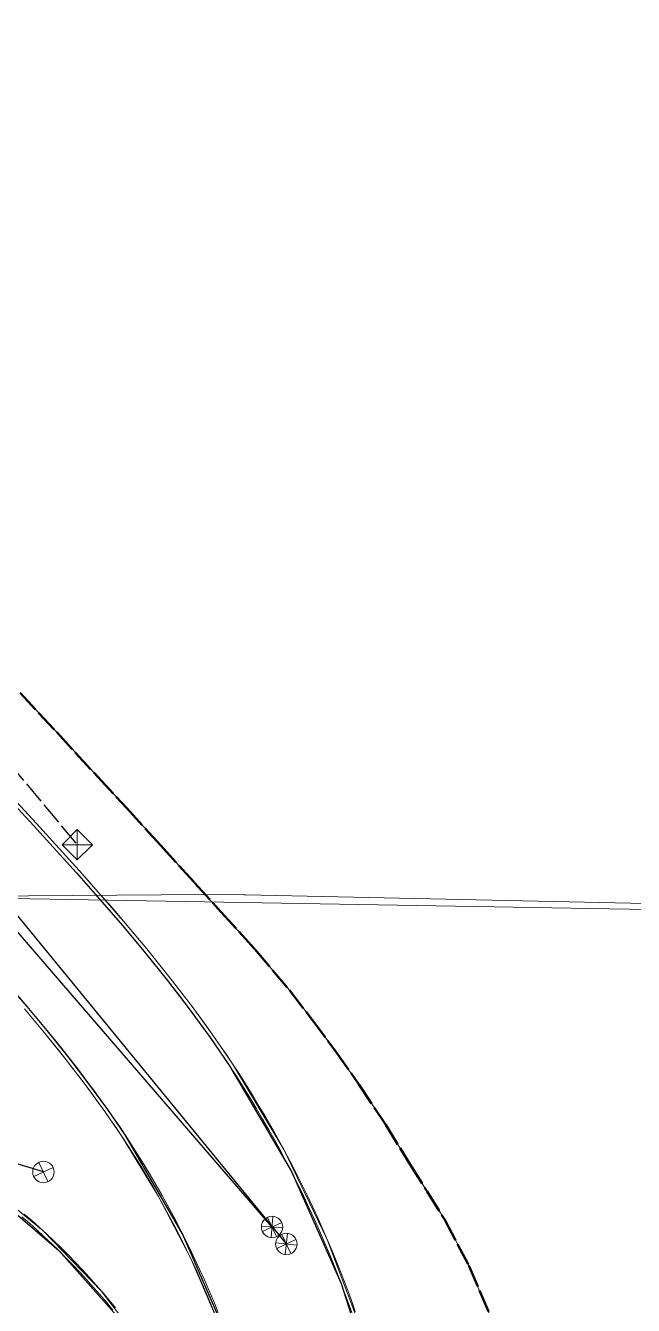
# Model space of a CAD drawing. Header units: metres. Extents: x 105014 to 106600, y 111320 to 118425.
# Drawn here: x 105423.9 to 105457.9, y 112904.5 to 112976.1 of the extents above; entities that cross this region are included whole.
import ezdxf

# ---------------------------------------------------------------- set-up
doc = ezdxf.new("R2010")
doc.units = ezdxf.units.M
doc.linetypes.add('DASHED', pattern=[1.524, 1.27, -0.254])
for name, color, linetype, lineweight in [('00-BASE-LIMITE', 7, 'DASHED', 50), ('00-BASE-UE', 42, 'DASHED', 25), ('10-PAV-CALZADA-MIXTA', 8, 'CONTINUOUS', 30), ('10-PAV-SARDINEL', 252, 'CONTINUOUS', 13), ('20-EP-ZONA-VERDE', 84, 'CONTINUOUS', 13), ('30-RED-ENEL-NODOS', 11, 'CONTINUOUS', 13), ('30-RED-ENEL-PROY', 1, 'DASHED', 25), ('35-RH-PLUV-COLECTOR', 96, 'CONTINUOUS', 30), ('35-RH-PLUV-NODOS', 94, 'CONTINUOUS', 13), ('60-PREDIAL-LOTE', 42, 'CONTINUOUS', 13)]:
    doc.layers.add(name, color=color, linetype=linetype, lineweight=lineweight)

# ---------------------------------------------------------------- blocks, each defined once
blk = doc.blocks.new('CAJA_ENEL')
for p, q in [((-0.6, -0.6), (0.6, 0.6)), ((-0.6, 0.6), (0.6, -0.6))]:
    blk.add_line(p, q)
blk.add_lwpolyline([(-0.6, -0.6), (0.6, -0.6), (0.6, 0.6), (-0.6, 0.6)], close=True)
blk = doc.blocks.new('POZO_PLUV')
for p, q in [((-0.42, -0.42), (0.42, 0.42)), ((-0.42, 0.42), (0.42, -0.42))]:
    blk.add_line(p, q)
blk.add_circle((0, 0), 0.6)

msp = doc.modelspace()

# ---------------------------------------------------------------- linework, layer by layer
at = {"layer": '00-BASE-LIMITE'}
msp.add_lwpolyline([(105423.5719, 112938.7367), (105425.6171, 112936.5197), (105427.9129, 112934.0309), (105429.5361, 112932.2715), (105431.4155, 112930.2013), (105433.3177, 112928.1063), (105434.7941, 112926.4801), (105436.6969, 112924.3841), (105438.6197, 112922.0853), (105439.8633, 112920.4881), (105441.1959, 112918.6887), (105442.5189, 112916.8027), (105444.0041, 112914.5539), (105445.3689, 112912.3453), (105446.3197, 112910.8239), (105447.3113, 112909.2343), (105448.6585, 112906.6887), (105449.8305, 112903.9085)], dxfattribs=at)
at = {"layer": '00-BASE-UE'}
msp.add_lwpolyline([(105423.5719, 112938.7367), (105425.6171, 112936.5197), (105427.9129, 112934.0309), (105429.5361, 112932.2715), (105431.4155, 112930.2013), (105433.3177, 112928.1063), (105434.7941, 112926.4801), (105436.6969, 112924.3841), (105438.6197, 112922.0853), (105439.8633, 112920.4881), (105441.1959, 112918.6887), (105442.5189, 112916.8027), (105444.0041, 112914.5539), (105445.3689, 112912.3453), (105446.3197, 112910.8239), (105447.3113, 112909.2343), (105448.6585, 112906.6887), (105449.8305, 112903.9085)], dxfattribs=at)
at = {"layer": '10-PAV-CALZADA-MIXTA'}
for points in [[(105422.5241, 112933.2443), (105424.3315, 112931.2837), (105425.2321, 112930.3005), (105426.7225, 112928.6521), (105427.9019, 112927.3219), (105429.2965, 112925.7075), (105430.4939, 112924.2755), (105431.8065, 112922.6425), (105432.9659, 112921.1313), (105434.1855, 112919.4537), (105435.2723, 112917.8639), (105438.7352, 112911.9429), (105441.5228, 112905.6756), (105443.6011, 112899.1388)], [(105435.2072, 112902.5786), (105432.6542, 112908.4583), (105429.4345, 112914.0011), (105428.4667, 112915.4169), (105427.3621, 112916.9363), (105426.3035, 112918.3161), (105425.0853, 112919.8317), (105423.9651, 112921.1715), (105422.6393, 112922.7059)], [(105369.0599, 112903.6479), (105369.3571, 112904.8617), (105369.6623, 112906.0751), (105369.8857, 112906.9409), (105371.1742, 112908.2049), (105374.6501, 112911.1055), (105378.4361, 112913.5879), (105382.482, 112915.6192), (105386.7343, 112917.1727), (105391.3011, 112918.2569), (105395.9645, 112918.79), (105400.6582, 112918.7643), (105404.9749, 112918.2421), (105409.2077, 112917.2471), (105413.3049, 112915.7915), (105417.2167, 112913.8929), (105417.2243, 112913.8887), (105421.6946, 112910.9931), (105425.7331, 112907.5206), (105429.266, 112903.5348)]]:
    msp.add_lwpolyline(points, dxfattribs=at)
at = {"layer": '10-PAV-SARDINEL'}
for points in [[(105422.6711, 112933.38), (105424.4788, 112931.4191), (105425.3799, 112930.4353), (105426.1274, 112929.6121), (105426.8715, 112928.7856), (105427.4637, 112928.1213), (105428.0523, 112927.4538), (105428.5205, 112926.9172), (105428.986, 112926.3783), (105429.4489, 112925.8371), (105429.8515, 112925.3611), (105430.2513, 112924.883), (105430.6485, 112924.4024), (105431.0908, 112923.8602), (105431.5293, 112923.3147), (105431.9638, 112922.7661), (105432.3551, 112922.2642), (105432.7426, 112921.7592), (105433.1261, 112921.2511), (105433.5389, 112920.6943), (105433.9465, 112920.1336), (105434.349, 112919.569), (105434.7176, 112919.0411), (105435.0811, 112918.5095), (105435.4391, 112917.9742), (105435.8247, 112917.3844), (105436.2035, 112916.7901), (105436.5756, 112916.1916), (105436.9409, 112915.5889), (105437.2995, 112914.9818), (105437.6509, 112914.3713), (105437.9955, 112913.7565), (105438.3331, 112913.1379), (105438.6637, 112912.5155), (105438.9872, 112911.8894), (105439.3036, 112911.2596), (105439.6128, 112910.6264), (105439.9149, 112909.9896), (105440.2097, 112909.3495), (105440.4972, 112908.7061), (105440.7775, 112908.0594), (105441.0504, 112907.4097), (105441.3158, 112906.7568), (105441.5739, 112906.101), (105441.8246, 112905.4424), (105442.0677, 112904.781), (105442.3034, 112904.1167)], [(105442.1145, 112904.0509), (105441.8796, 112904.7129), (105441.6372, 112905.3723), (105441.3874, 112906.0288), (105441.1301, 112906.6825), (105440.8655, 112907.3332), (105440.5935, 112907.9809), (105440.3142, 112908.6255), (105440.0275, 112909.2668), (105439.7337, 112909.9049), (105439.4326, 112910.5396), (105439.1244, 112911.1708), (105438.809, 112911.7986), (105438.4865, 112912.4227), (105438.157, 112913.0431), (105437.8205, 112913.6597), (105437.477, 112914.2725), (105437.1266, 112914.8813), (105436.7693, 112915.4862), (105436.4052, 112916.0869), (105436.0343, 112916.6835), (105435.6566, 112917.2759), (105435.2723, 112917.8639), (105434.9154, 112918.3975), (105434.5531, 112918.9274), (105434.1855, 112919.4537), (105433.7842, 112920.0167), (105433.3776, 112920.5759), (105432.9659, 112921.1313), (105432.5834, 112921.6381), (105432.1969, 112922.1418), (105431.8065, 112922.6425), (105431.3729, 112923.19), (105430.9353, 112923.7343), (105430.4939, 112924.2755), (105430.0975, 112924.7551), (105429.6984, 112925.2325), (105429.2965, 112925.7075), (105428.8343, 112926.248), (105428.3695, 112926.7861), (105427.9019, 112927.3219), (105427.314, 112927.9886), (105426.7225, 112928.6521), (105425.9791, 112929.4779), (105425.2321, 112930.3005), (105424.3315, 112931.2837), (105422.5241, 112933.2443)], [(105423.3051, 112921.9412), (105423.9651, 112921.1715), (105424.5281, 112920.504), (105425.0853, 112919.8317), (105425.495, 112919.3294), (105425.9011, 112918.8242), (105426.3035, 112918.3161), (105426.66, 112917.859), (105427.0129, 112917.399), (105427.3621, 112916.9363), (105427.735, 112916.4333), (105428.1032, 112915.9268), (105428.4667, 112915.4169), (105428.794, 112914.9482), (105429.1166, 112914.4763), (105429.4345, 112914.0011), (105429.7963, 112913.4471), (105430.1515, 112912.8887), (105430.4999, 112912.3261), (105430.8415, 112911.7594), (105431.1762, 112911.1886), (105431.5041, 112910.6138), (105431.825, 112910.0351), (105432.139, 112909.4526), (105432.4459, 112908.8663), (105432.7457, 112908.2764), (105433.0384, 112907.683), (105433.324, 112907.086), (105433.6023, 112906.4857), (105433.8735, 112905.882), (105434.1373, 112905.2752), (105434.3938, 112904.6652), (105434.6429, 112904.0522)], [(105434.4572, 112903.9782), (105434.2092, 112904.5881), (105433.9529, 112905.1977), (105433.6904, 112905.8014), (105433.4205, 112906.4023), (105433.1431, 112907.0008), (105432.8584, 112907.5958), (105432.5669, 112908.1869), (105432.268, 112908.7749), (105431.9629, 112909.3577), (105431.6496, 112909.9392), (105431.3297, 112910.516), (105431.0036, 112911.0875), (105430.6696, 112911.6572), (105430.3292, 112912.2218), (105429.9819, 112912.7826), (105429.6278, 112913.3393), (105429.2677, 112913.8908), (105428.951, 112914.3643), (105428.6295, 112914.8345), (105428.3033, 112915.3016), (105427.941, 112915.81), (105427.5738, 112916.3149), (105427.202, 112916.8165), (105426.8537, 112917.2779), (105426.5018, 112917.7366), (105426.1463, 112918.1925), (105425.7448, 112918.6995), (105425.3396, 112919.2036), (105424.9308, 112919.7047), (105424.3747, 112920.3758), (105423.8131, 112921.0416)], [(105428.7446, 112904.1954), (105428.3891, 112904.6296), (105428.0275, 112905.0586), (105427.6599, 112905.4824), (105427.2862, 112905.9009), (105426.9066, 112906.3141), (105426.5212, 112906.7218), (105426.13, 112907.124), (105425.7331, 112907.5206), (105425.3306, 112907.9115), (105424.9225, 112908.2966), (105424.5091, 112908.6758), (105424.0902, 112909.0492), (105423.6661, 112909.4165)], [(105423.796, 112909.5686), (105424.2222, 112909.1994), (105424.6432, 112908.8242), (105425.0588, 112908.443), (105425.4689, 112908.056), (105425.8735, 112907.6631), (105426.2724, 112907.2645), (105426.6656, 112906.8603), (105427.053, 112906.4505), (105427.4345, 112906.0352), (105427.8101, 112905.6146), (105428.1796, 112905.1886), (105428.5428, 112904.7576), (105428.9002, 112904.321)]]:
    msp.add_lwpolyline(points, dxfattribs=at)
at = {"layer": '20-EP-ZONA-VERDE'}
for points in [[(105423.5719, 112938.7367), (105425.6171, 112936.5197), (105427.9129, 112934.0309), (105429.5361, 112932.2715), (105431.4155, 112930.2013), (105433.3177, 112928.1063), (105434.7941, 112926.4801), (105436.6969, 112924.3841), (105438.6197, 112922.0853), (105439.8633, 112920.4881), (105441.1959, 112918.6887), (105442.5189, 112916.8027), (105444.0041, 112914.5539), (105445.3689, 112912.3453), (105446.3197, 112910.8239), (105447.3113, 112909.2343), (105448.6585, 112906.6887), (105449.8305, 112903.9085)], [(105442.7112, 112902.9061), (105440.7428, 112908.1403), (105438.3122, 112913.1766), (105435.4391, 112917.9743), (105434.3489, 112919.5691), (105433.1259, 112921.2511), (105431.9637, 112922.7661), (105430.6483, 112924.4025), (105429.4489, 112925.8371), (105428.0523, 112927.4537), (105426.8713, 112928.7855), (105425.3799, 112930.4351), (105424.4787, 112931.4191), (105422.6709, 112933.3801)], [(105423.8127, 112921.0417), (105424.9307, 112919.7049), (105426.1463, 112918.1925), (105427.2021, 112916.8163), (105428.3033, 112915.3017), (105429.2677, 112913.8907), (105431.3096, 112910.5516), (105433.1079, 112907.0752), (105434.6536, 112903.4794)], [(105430.9332, 112901.5655), (105428.1082, 112905.2718), (105424.8671, 112908.6202), (105421.2548, 112911.5644)]]:
    msp.add_lwpolyline(points, dxfattribs=at)
at = {"layer": '30-RED-ENEL-PROY'}
msp.add_lwpolyline([(105413.1921, 112946.5173), (105426.7621, 112930.2255)], dxfattribs=at)
at = {"layer": '35-RH-PLUV-COLECTOR'}
for points in [[(105438.4527, 112907.8929), (105400.8896, 112953.7712)], [(105437.65, 112908.84), (105402.95, 112949.11)], [(105424.87, 112911.92), (105392.99, 112921.56)]]:
    msp.add_lwpolyline(points, dxfattribs=at)
at = {"layer": '60-PREDIAL-LOTE'}
msp.add_lwpolyline([(105533.1859, 112925.3216), (105425.2233, 112927.1856), (105417.4885, 112927.3191), (105392.3014, 112927.754), (105385.9795, 112927.5767), (105383.7212, 112927.5134), (105382.6014, 112927.482), (105379.6346, 112928.0543), (105376.873, 112928.587), (105376.873, 112928.587), (105375.4944, 112928.853), (105387.0016, 112968.686), (105411.7593, 113049.6395), (105419.6574, 113075.465), (105423.1294, 113089.121), (105426.1554, 113102.183), (105515.2194, 113100.319)], dxfattribs=at)
msp.add_lwpolyline([(105436.0746, 112927.4288), (105436.1592, 112927.4283), (105574.8152, 112924.4177), (105616.832, 112923.5054), (105619.3206, 112923.4514), (105605.1452, 112873.7756), (105602.6566, 112873.8299), (105506.203, 112875.9342), (105455.6011, 112877.0382), (105455.2131, 112877.0467), (105374.8376, 112878.4882), (105368.9873, 112878.5931), (105369.1899, 112880.5828), (105372.8806, 112916.796), (105373.6295, 112924.1443), (105373.8679, 112926.4834), (105374.0706, 112928.4731), (105376.065, 112928.323), (105378.7452, 112928.1213), (105391.9502, 112927.1273), (105433.9075, 112927.4425), (105436.0746, 112927.4288)], close=True, dxfattribs=at)

# ---------------------------------------------------------------- block references
at = {"layer": '30-RED-ENEL-NODOS', "rotation": 135.1}
msp.add_blockref('CAJA_ENEL', (105426.762, 112930.2256), dxfattribs=at)
at = {"layer": '35-RH-PLUV-NODOS'}
for p, rotation in [((105424.873, 112911.922), 340), ((105424.873, 112911.922), 70.2), ((105437.655, 112908.8407), 40.8), ((105437.654, 112908.843), 340), ((105438.4527, 112907.8929), 38.4), ((105438.4527, 112907.8929), 340)]:
    msp.add_blockref('POZO_PLUV', p, dxfattribs=dict(at, rotation=rotation))

doc.saveas('drawing.dxf')
